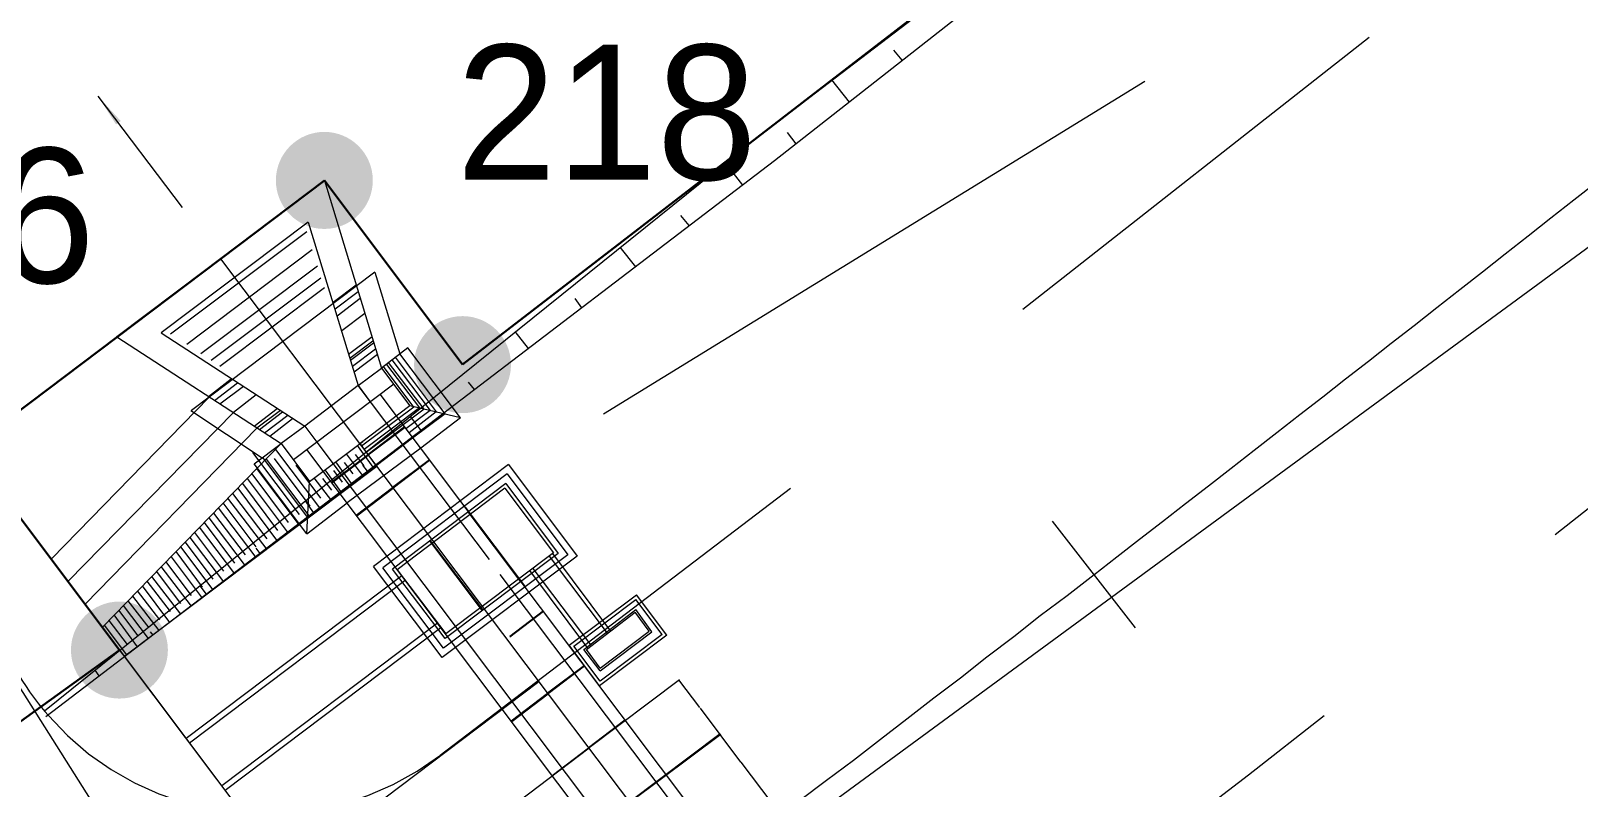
# Model space of a CAD drawing. Header units: metres. Extents: x 536440 to 536837, y 1836560 to 1836836.
# Drawn here: x 536576.83 to 536599.78, y 1836706.9 to 1836718.1 of the extents above; entities that cross this region are included whole.
import ezdxf
from ezdxf.enums import TextEntityAlignment as Align

# ---------------------------------------------------------------- set-up
doc = ezdxf.new("R2010")
doc.units = ezdxf.units.M
doc.header["$MEASUREMENT"] = 0
doc.linetypes.add('DGN Style 2', pattern=[10.8828, 6.52968, -4.35312])
for name, color, linetype, lineweight in [('Level 2', 1, 'Continuous', 0), ('Level 3', 1, 'Continuous', 0), ('Level 31', 1, 'Continuous', 0), ('Level 32', 1, 'Continuous', 0), ('Level 37', 1, 'Continuous', 0), ('Level 38', 1, 'Continuous', 0), ('Level 39', 1, 'Continuous', 0), ('Level 4', 1, 'Continuous', 0), ('Level 42', 1, 'Continuous', 0), ('Level 43', 1, 'Continuous', 0), ('Level 44', 1, 'Continuous', 0), ('Level 5', 1, 'Continuous', 0), ('Level 8', 1, 'Continuous', 0), ('Level 9', 1, 'Continuous', 0)]:
    doc.layers.add(name, color=color, linetype=linetype, lineweight=lineweight)
doc.styles.add('Style-CHAR_FAST_FONT', font='CHAR_FAST_FONT.shx')

# ---------------------------------------------------------------- blocks, each defined once
blk = doc.blocks.new('DWGLDR_1')
at = {"layer": 'Level 42', "color": 7, "linetype": 'Continuous', "lineweight": 0, "flags": 128}
blk.add_lwpolyline([(-1462.6, -0.1), (-1255.6, 0.5)], dxfattribs=at)
at = {"layer": 'Level 42', "color": 7, "linetype": 'Continuous', "lineweight": 0, "extrusion": (0, 0, -1)}
blk.add_solid([(1462.6, -0.1), (1412.8, -3.8), (1412.6, 4.8)], dxfattribs=at)

msp = doc.modelspace()

# ---------------------------------------------------------------- hatches: boundary and pattern name
at = {"layer": 'Level 4', "linetype": 'Continuous', "lineweight": 0}
h = msp.add_hatch(color=7, dxfattribs=at)
edge = h.paths.add_edge_path()
edge.add_arc((536581.18, 1836715.89), 0.719, 270, 630)
h = msp.add_hatch(color=7, dxfattribs=at)
edge = h.paths.add_edge_path()
edge.add_arc((536583.23, 1836713.16), 0.719, 270, 630)
h = msp.add_hatch(color=7, dxfattribs=at)
edge = h.paths.add_edge_path()
edge.add_arc((536578.14, 1836708.93), 0.719, 270, 630)

# ---------------------------------------------------------------- linework, layer by layer
at = {"layer": 'Level 2', "color": 7, "linetype": 'Continuous', "lineweight": 0}
for p, q in [((536589.75, 1836717.67), (536589.63, 1836717.82)), ((536585.32, 1836712.43), (536593.35, 1836717.36)), ((536588.97, 1836717.05), (536588.71, 1836717.38)), ((536588.18, 1836716.43), (536588.05, 1836716.6)), ((536587.39, 1836715.82), (536587.13, 1836716.15)), ((536586.59, 1836715.22), (536586.47, 1836715.37)), ((536585.8, 1836714.61), (536585.57, 1836714.9)), ((536579.42, 1836704.02), (536572.85, 1836714.4)), ((536585, 1836714), (536584.9, 1836714.14)), ((536584.21, 1836713.4), (536584.01, 1836713.65)), ((536583.41, 1836712.79), (536583.32, 1836712.9)), ((536582.62, 1836712.18), (536582.46, 1836712.39)), ((536581.82, 1836711.58), (536581.75, 1836711.67)), ((536581.02, 1836710.97), (536580.9, 1836711.14)), ((536591.98, 1836710.84), (536593.21, 1836709.26)), ((536580.23, 1836710.36), (536580.17, 1836710.44)), ((536579.43, 1836709.76), (536579.34, 1836709.88)), ((536578.64, 1836709.15), (536578.6, 1836709.2)), ((536577.84, 1836708.55), (536577.78, 1836708.63))]:
    msp.add_line(p, q, dxfattribs=at)
at = {"layer": 'Level 2', "color": 7, "linetype": 'Continuous', "lineweight": 0, "flags": 128}
for points in [[(536577.03, 1836708.03), (536587.59, 1836716.52), (536598.45, 1836724.8), (536609.22, 1836733.17), (536622.97, 1836744.7), (536638.16, 1836757.61), (536647.22, 1836765.37), (536653.26, 1836770.7), (536666.56, 1836782.03), (536678.84, 1836792.58), (536691.2, 1836803.06), (536705.82, 1836814), (536716.34, 1836821.41), (536723.69, 1836826.13)], [(536724.33, 1836826.13), (536716.45, 1836821.24), (536705.89, 1836813.91), (536691.4, 1836802.82), (536678.9, 1836792.5), (536666.6, 1836781.98), (536653.36, 1836770.59), (536647.25, 1836765.33), (536638.2, 1836757.56), (536623.02, 1836744.63), (536609.22, 1836733.17), (536598.6, 1836724.6), (536587.86, 1836716.18), (536577.05, 1836707.94)]]:
    msp.add_lwpolyline(points, dxfattribs=at)
msp.add_lwpolyline([(536572.14, 1836715.45), (536576.72, 1836708.44), (536576.725, 1836708.435, 0.034537), (536577.081, 1836707.964)], format="xyb", dxfattribs=at)
at = {"layer": 'Level 3', "color": 7, "linetype": 'Continuous', "lineweight": 0}
msp.add_line((536552.53, 1836680.14), (536603.96, 1836717.86), dxfattribs=at)
at = {"layer": 'Level 3', "color": 7, "linetype": 'Continuous', "lineweight": 0, "flags": 128}
msp.add_lwpolyline([(536588.23, 1836706.7), (536588.63, 1836707), (536589.03, 1836707.3), (536589.43, 1836707.61), (536589.82, 1836707.91), (536590.22, 1836708.22), (536590.62, 1836708.52), (536591.01, 1836708.83), (536591.41, 1836709.13), (536591.8, 1836709.44), (536592.2, 1836709.74), (536592.6, 1836710.05), (536592.595, 1836710.047, 0.006879), (536614.134, 1836727.17)], format="xyb", dxfattribs=at)
at = {"layer": 'Level 31', "color": 7, "linetype": 'Continuous', "lineweight": 0}
msp.add_line((536581.96, 1836711.65), (536581.71, 1836711.99), dxfattribs=at)
msp.add_line((536581.96, 1836711.65), (536581.71, 1836711.99), dxfattribs=at)
at = {"layer": 'Level 32', "color": 7, "linetype": 'Continuous', "lineweight": 0}
for p, q in [((536580.92, 1836715.13), (536578.9, 1836713.61)), ((536580.92, 1836715.13), (536578.9, 1836713.61)), ((536581, 1836714.86), (536579.14, 1836713.46)), ((536581, 1836714.86), (536579.14, 1836713.46)), ((536581.08, 1836714.62), (536579.35, 1836713.32)), ((536581.08, 1836714.62), (536579.35, 1836713.32)), ((536581.13, 1836714.44), (536579.5, 1836713.22)), ((536581.13, 1836714.44), (536579.5, 1836713.22)), ((536581.65, 1836714.34), (536581.31, 1836714.08)), ((536581.65, 1836714.34), (536581.31, 1836714.08)), ((536581.18, 1836714.3), (536579.63, 1836713.13)), ((536581.18, 1836714.3), (536579.63, 1836713.13)), ((536581.68, 1836714.24), (536581.34, 1836713.98)), ((536581.68, 1836714.24), (536581.34, 1836713.98)), ((536581.71, 1836714.14), (536581.37, 1836713.88)), ((536581.71, 1836714.14), (536581.37, 1836713.88)), ((536581.89, 1836713.57), (536581.54, 1836713.31)), ((536581.89, 1836713.57), (536581.54, 1836713.31)), ((536581.91, 1836713.48), (536581.57, 1836713.22)), ((536581.91, 1836713.48), (536581.57, 1836713.22)), ((536581.94, 1836713.39), (536581.6, 1836713.13)), ((536581.94, 1836713.39), (536581.6, 1836713.13)), ((536581.97, 1836713.31), (536581.62, 1836713.05)), ((536581.97, 1836713.31), (536581.62, 1836713.05)), ((536582.66, 1836712.5), (536582.13, 1836713.19)), ((536582.66, 1836712.5), (536582.13, 1836713.19)), ((536582.18, 1836713.23), (536582.75, 1836712.48)), ((536582.18, 1836713.23), (536582.75, 1836712.48)), ((536582.23, 1836713.27), (536582.84, 1836712.46)), ((536582.23, 1836713.27), (536582.84, 1836712.46)), ((536582.51, 1836712.53), (536582.06, 1836713.13)), ((536582.51, 1836712.53), (536582.06, 1836713.13)), ((536582.1, 1836713.16), (536582.59, 1836712.52)), ((536582.1, 1836713.16), (536582.59, 1836712.52)), ((536579.46, 1836712.69), (536579.8, 1836712.95)), ((536579.46, 1836712.69), (536579.8, 1836712.95)), ((536579.55, 1836712.63), (536579.89, 1836712.89)), ((536579.55, 1836712.63), (536579.89, 1836712.89)), ((536579.63, 1836712.58), (536579.98, 1836712.84)), ((536579.63, 1836712.58), (536579.98, 1836712.84)), ((536580.14, 1836712.25), (536580.48, 1836712.51)), ((536580.14, 1836712.25), (536580.48, 1836712.51)), ((536580.22, 1836712.2), (536580.56, 1836712.46)), ((536580.22, 1836712.2), (536580.56, 1836712.46)), ((536580.29, 1836712.15), (536580.64, 1836712.41)), ((536580.29, 1836712.15), (536580.64, 1836712.41)), ((536580.37, 1836712.1), (536580.71, 1836712.36)), ((536580.37, 1836712.1), (536580.71, 1836712.36)), ((536580.81, 1836710.94), (536580.12, 1836711.86)), ((536580.81, 1836710.94), (536580.12, 1836711.86)), ((536581.13, 1836711.02), (536580.46, 1836711.9)), ((536581.13, 1836711.02), (536580.46, 1836711.9)), ((536581.76, 1836711.5), (536581.51, 1836711.84)), ((536581.76, 1836711.5), (536581.51, 1836711.84)), ((536581.77, 1836711.66), (536581.64, 1836711.83)), ((536581.77, 1836711.66), (536581.64, 1836711.83)), ((536581.92, 1836711.62), (536581.67, 1836711.96)), ((536581.92, 1836711.62), (536581.67, 1836711.96)), ((536580.81, 1836710.78), (536580.18, 1836711.62)), ((536580.81, 1836710.78), (536580.18, 1836711.62)), ((536580.97, 1836710.9), (536580.32, 1836711.76)), ((536580.97, 1836710.9), (536580.32, 1836711.76)), ((536580.97, 1836711.06), (536580.44, 1836711.77)), ((536580.97, 1836711.06), (536580.44, 1836711.77)), ((536581.13, 1836711.18), (536580.76, 1836711.67)), ((536581.13, 1836711.18), (536580.76, 1836711.67)), ((536581.44, 1836711.26), (536581.19, 1836711.6)), ((536581.44, 1836711.26), (536581.19, 1836711.6)), ((536581.45, 1836711.42), (536581.32, 1836711.59)), ((536581.45, 1836711.42), (536581.32, 1836711.59)), ((536581.6, 1836711.38), (536581.35, 1836711.72)), ((536581.6, 1836711.38), (536581.35, 1836711.72)), ((536581.61, 1836711.54), (536581.48, 1836711.71)), ((536581.61, 1836711.54), (536581.48, 1836711.71)), ((536580.49, 1836710.7), (536579.97, 1836711.4)), ((536580.49, 1836710.7), (536579.97, 1836711.4)), ((536580.65, 1836710.66), (536580.04, 1836711.47)), ((536580.65, 1836710.66), (536580.04, 1836711.47)), ((536580.65, 1836710.82), (536580.11, 1836711.54)), ((536580.65, 1836710.82), (536580.11, 1836711.54)), ((536581.29, 1836711.14), (536581.03, 1836711.48)), ((536581.29, 1836711.14), (536581.03, 1836711.48)), ((536581.29, 1836711.3), (536581.16, 1836711.47)), ((536581.29, 1836711.3), (536581.16, 1836711.47)), ((536580.33, 1836710.42), (536579.75, 1836711.18)), ((536580.33, 1836710.42), (536579.75, 1836711.18)), ((536580.33, 1836710.58), (536579.82, 1836711.25)), ((536580.33, 1836710.58), (536579.82, 1836711.25)), ((536580.49, 1836710.54), (536579.9, 1836711.33)), ((536580.49, 1836710.54), (536579.9, 1836711.33)), ((536580.01, 1836710.18), (536579.47, 1836710.89)), ((536580.01, 1836710.18), (536579.47, 1836710.89)), ((536580.01, 1836710.34), (536579.54, 1836710.96)), ((536580.01, 1836710.34), (536579.54, 1836710.96)), ((536580.17, 1836710.3), (536579.61, 1836711.04)), ((536580.17, 1836710.3), (536579.61, 1836711.04)), ((536580.17, 1836710.46), (536579.68, 1836711.11)), ((536580.17, 1836710.46), (536579.68, 1836711.11)), ((536579.69, 1836710.1), (536579.26, 1836710.67)), ((536579.69, 1836710.1), (536579.26, 1836710.67)), ((536579.85, 1836710.06), (536579.33, 1836710.75)), ((536579.85, 1836710.06), (536579.33, 1836710.75)), ((536579.85, 1836710.22), (536579.4, 1836710.82)), ((536579.85, 1836710.22), (536579.4, 1836710.82)), ((536579.53, 1836709.82), (536579.05, 1836710.46)), ((536579.53, 1836709.82), (536579.05, 1836710.46)), ((536579.53, 1836709.98), (536579.12, 1836710.53)), ((536579.53, 1836709.98), (536579.12, 1836710.53)), ((536579.69, 1836709.94), (536579.19, 1836710.6)), ((536579.69, 1836709.94), (536579.19, 1836710.6)), ((536579.21, 1836709.74), (536578.83, 1836710.24)), ((536579.21, 1836709.74), (536578.83, 1836710.24)), ((536579.37, 1836709.7), (536578.91, 1836710.31)), ((536579.37, 1836709.7), (536578.91, 1836710.31)), ((536579.37, 1836709.86), (536578.98, 1836710.39)), ((536579.37, 1836709.86), (536578.98, 1836710.39)), ((536579.05, 1836709.46), (536578.62, 1836710.02)), ((536579.05, 1836709.46), (536578.62, 1836710.02)), ((536579.05, 1836709.62), (536578.69, 1836710.1)), ((536579.05, 1836709.62), (536578.69, 1836710.1)), ((536579.21, 1836709.58), (536578.76, 1836710.17)), ((536579.21, 1836709.58), (536578.76, 1836710.17)), ((536578.74, 1836709.38), (536578.41, 1836709.81)), ((536578.74, 1836709.38), (536578.41, 1836709.81)), ((536578.89, 1836709.34), (536578.48, 1836709.88)), ((536578.89, 1836709.34), (536578.48, 1836709.88)), ((536578.9, 1836709.5), (536578.55, 1836709.95)), ((536578.9, 1836709.5), (536578.55, 1836709.95)), ((536578.42, 1836709.14), (536578.13, 1836709.52)), ((536578.42, 1836709.14), (536578.13, 1836709.52)), ((536578.57, 1836709.1), (536578.2, 1836709.59)), ((536578.57, 1836709.1), (536578.2, 1836709.59)), ((536578.58, 1836709.26), (536578.27, 1836709.66)), ((536578.58, 1836709.26), (536578.27, 1836709.66)), ((536578.73, 1836709.22), (536578.34, 1836709.73)), ((536578.73, 1836709.22), (536578.34, 1836709.73)), ((536578.25, 1836708.86), (536577.92, 1836709.3)), ((536578.25, 1836708.86), (536577.92, 1836709.3)), ((536578.26, 1836709.01), (536577.99, 1836709.37)), ((536578.26, 1836709.01), (536577.99, 1836709.37)), ((536578.41, 1836708.98), (536578.06, 1836709.45)), ((536578.41, 1836708.98), (536578.06, 1836709.45))]:
    msp.add_line(p, q, dxfattribs=at)
at = {"layer": 'Level 37', "color": 7, "linetype": 'Continuous', "lineweight": 0}
for q in [(536575.9, 1836711.91), (536577.13, 1836710.28)]:
    msp.add_line((536582.83, 1836702.71), q, dxfattribs=at)
at = {"layer": 'Level 38', "color": 7, "linetype": 'Continuous', "lineweight": 0}
for p, q in [((536579.64, 1836714.73), (536595.85, 1836693.21)), ((536579.64, 1836714.73), (536595.85, 1836693.21)), ((536579.47, 1836712.68), (536577.13, 1836710.28)), ((536579.47, 1836712.68), (536577.13, 1836710.28)), ((536579.83, 1836712.45), (536577.38, 1836709.95)), ((536579.83, 1836712.45), (536577.38, 1836709.95)), ((536580.18, 1836712.22), (536577.63, 1836709.61)), ((536580.18, 1836712.22), (536577.63, 1836709.61)), ((536580.54, 1836711.99), (536577.89, 1836709.27)), ((536580.54, 1836711.99), (536577.89, 1836709.27)), ((536584.36, 1836708.46), (536580.62, 1836705.64)), ((536584.36, 1836708.46), (536580.62, 1836705.64))]:
    msp.add_line(p, q, dxfattribs=at)
at = {"layer": 'Level 39', "color": 7, "linetype": 'Continuous', "lineweight": 0}
for p, q in [((536582.45, 1836712.55), (536581.71, 1836711.99)), ((536582.45, 1836712.55), (536581.71, 1836711.99)), ((536582.51, 1836712.53), (536581.73, 1836711.95)), ((536582.51, 1836712.53), (536581.73, 1836711.95)), ((536582.59, 1836712.52), (536581.77, 1836711.9)), ((536582.59, 1836712.52), (536581.77, 1836711.9)), ((536582.66, 1836712.5), (536581.8, 1836711.86)), ((536582.66, 1836712.5), (536581.8, 1836711.86)), ((536582.75, 1836712.48), (536582.39, 1836712.21)), ((536582.75, 1836712.48), (536582.39, 1836712.21)), ((536582.84, 1836712.46), (536582.44, 1836712.15)), ((536582.84, 1836712.46), (536582.44, 1836712.15))]:
    msp.add_line(p, q, dxfattribs=at)
at = {"layer": 'Level 42', "color": 7, "linetype": 'Continuous', "lineweight": 0}
for p, q in [((536581.18, 1836715.89), (536575.9, 1836711.91)), ((536581.18, 1836715.89), (536578.1, 1836713.57)), ((536581.18, 1836715.89), (536582.03, 1836713.11)), ((536581.18, 1836715.89), (536582.03, 1836713.11)), ((536580.94, 1836715.27), (536578.76, 1836713.63)), ((536580.94, 1836715.27), (536578.76, 1836713.63)), ((536580.94, 1836715.27), (536581.68, 1836712.85)), ((536580.94, 1836715.27), (536581.68, 1836712.85)), ((536581.93, 1836714.53), (536579.21, 1836712.48)), ((536581.93, 1836714.53), (536579.21, 1836712.48)), ((536581.93, 1836714.53), (536582.3, 1836713.32)), ((536581.93, 1836714.53), (536582.3, 1836713.32)), ((536581.78, 1836713.92), (536581.44, 1836713.66)), ((536581.78, 1836713.92), (536581.44, 1836713.66)), ((536578.1, 1836713.57), (536580.54, 1836711.99)), ((536578.1, 1836713.57), (536580.54, 1836711.99)), ((536578.1, 1836713.57), (536580.54, 1836711.99)), ((536578.1, 1836713.57), (536580.54, 1836711.99)), ((536578.76, 1836713.63), (536580.89, 1836712.25)), ((536578.76, 1836713.63), (536580.89, 1836712.25)), ((536581.9, 1836713.51), (536581.56, 1836713.25)), ((536581.9, 1836713.51), (536581.56, 1836713.25)), ((536582.42, 1836713.41), (536582.03, 1836713.11)), ((536582.42, 1836713.41), (536582.03, 1836713.11)), ((536582.97, 1836712.43), (536582.3, 1836713.32)), ((536582.97, 1836712.43), (536582.3, 1836713.32)), ((536583.2, 1836712.37), (536582.42, 1836713.41)), ((536583.2, 1836712.37), (536582.42, 1836713.41)), ((536581.68, 1836712.85), (536582.03, 1836713.11)), ((536581.68, 1836712.85), (536582.03, 1836713.11)), ((536582.03, 1836713.11), (536582.45, 1836712.55)), ((536582.03, 1836713.11), (536582.45, 1836712.55)), ((536582.21, 1836712.87), (536580.72, 1836711.75)), ((536582.21, 1836712.87), (536580.72, 1836711.75)), ((536581.68, 1836712.85), (536581.86, 1836712.61)), ((536581.68, 1836712.85), (536581.86, 1836712.61)), ((536580.17, 1836712.71), (536579.83, 1836712.45)), ((536580.17, 1836712.71), (536579.83, 1836712.45)), ((536582.45, 1836712.55), (536581.71, 1836711.99)), ((536582.45, 1836712.55), (536581.71, 1836711.99)), ((536589.6, 1836702.64), (536582.01, 1836712.72)), ((536589.6, 1836702.64), (536582.01, 1836712.72)), ((536583.2, 1836712.37), (536582.45, 1836712.55)), ((536583.2, 1836712.37), (536582.45, 1836712.55)), ((536580.53, 1836712.48), (536580.18, 1836712.22)), ((536580.53, 1836712.48), (536580.18, 1836712.22)), ((536582.97, 1836712.43), (536582.49, 1836712.07)), ((536582.97, 1836712.43), (536582.49, 1836712.07)), ((536583.2, 1836712.37), (536582.61, 1836711.92)), ((536583.2, 1836712.37), (536582.61, 1836711.92)), ((536580.89, 1836712.25), (536580.54, 1836711.99)), ((536580.89, 1836712.25), (536580.54, 1836711.99)), ((536580.89, 1836712.25), (536581.07, 1836712.01)), ((536580.89, 1836712.25), (536581.07, 1836712.01)), ((536582.37, 1836712.24), (536581.83, 1836711.83)), ((536582.37, 1836712.24), (536581.83, 1836711.83)), ((536582.38, 1836712.23), (536581.83, 1836711.82)), ((536582.38, 1836712.23), (536581.83, 1836711.82)), ((536580.54, 1836711.99), (536580.96, 1836711.43)), ((536580.54, 1836711.99), (536580.96, 1836711.43)), ((536580.54, 1836711.99), (536580.96, 1836711.43)), ((536580.54, 1836711.99), (536580.96, 1836711.43)), ((536580.96, 1836711.43), (536581.75, 1836712.02)), ((536580.96, 1836711.43), (536581.75, 1836712.02)), ((536581.96, 1836711.65), (536578.22, 1836708.84)), ((536581.96, 1836711.65), (536578.22, 1836708.84)), ((536582.74, 1836711.75), (536582.19, 1836711.34)), ((536582.74, 1836711.75), (536582.19, 1836711.34)), ((536582.74, 1836711.74), (536582.2, 1836711.33)), ((536582.74, 1836711.74), (536582.2, 1836711.33)), ((536583.89, 1836711.54), (536582.05, 1836710.15)), ((536583.89, 1836711.54), (536582.05, 1836710.15)), ((536583.89, 1836711.54), (536584.79, 1836710.34)), ((536583.89, 1836711.54), (536584.79, 1836710.34)), ((536583.86, 1836711.33), (536582.26, 1836710.12)), ((536583.86, 1836711.33), (536582.26, 1836710.12)), ((536583.86, 1836711.33), (536584.58, 1836710.37)), ((536583.86, 1836711.33), (536584.58, 1836710.37)), ((536584.79, 1836710.34), (536582.95, 1836708.96)), ((536584.79, 1836710.34), (536582.95, 1836708.96)), ((536584.58, 1836710.37), (536582.98, 1836709.17)), ((536584.58, 1836710.37), (536582.98, 1836709.17)), ((536582.95, 1836708.96), (536582.05, 1836710.15)), ((536582.95, 1836708.96), (536582.05, 1836710.15)), ((536582.26, 1836710.12), (536582.98, 1836709.17)), ((536582.26, 1836710.12), (536582.98, 1836709.17)), ((536584.88, 1836708.99), (536585.8, 1836709.68)), ((536584.88, 1836708.99), (536585.8, 1836709.68)), ((536585.03, 1836708.94), (536585.8, 1836709.53)), ((536585.03, 1836708.94), (536585.8, 1836709.53)), ((536586.19, 1836709.16), (536585.8, 1836709.68)), ((536586.19, 1836709.16), (536585.8, 1836709.68)), ((536586.04, 1836709.2), (536585.8, 1836709.53)), ((536586.04, 1836709.2), (536585.8, 1836709.53)), ((536584.43, 1836709.51), (536583.93, 1836709.13)), ((536584.43, 1836709.51), (536583.93, 1836709.13)), ((536584.43, 1836709.5), (536583.93, 1836709.12)), ((536584.43, 1836709.5), (536583.93, 1836709.12)), ((536585.27, 1836708.62), (536586.04, 1836709.2)), ((536585.27, 1836708.62), (536586.04, 1836709.2)), ((536586.19, 1836709.16), (536585.27, 1836708.47)), ((536586.19, 1836709.16), (536585.27, 1836708.47)), ((536586.19, 1836709.16), (536585.27, 1836708.47)), ((536586.19, 1836709.16), (536585.27, 1836708.47)), ((536585.27, 1836708.47), (536584.88, 1836708.99)), ((536585.27, 1836708.47), (536584.88, 1836708.99)), ((536585.27, 1836708.62), (536585.03, 1836708.94)), ((536585.27, 1836708.62), (536585.03, 1836708.94)), ((536585.04, 1836708.7), (536584.49, 1836708.29)), ((536585.04, 1836708.7), (536584.49, 1836708.29)), ((536585.04, 1836708.69), (536584.5, 1836708.28)), ((536585.04, 1836708.69), (536584.5, 1836708.28)), ((536586.45, 1836708.49), (536585.11, 1836707.48)), ((536586.45, 1836708.49), (536585.11, 1836707.48)), ((536586.75, 1836708.08), (536586.44, 1836708.49)), ((536586.75, 1836708.08), (536586.44, 1836708.49)), ((536587.36, 1836707.27), (536586.76, 1836708.07)), ((536587.36, 1836707.27), (536586.76, 1836708.07)), ((536585.64, 1836707.89), (536585.1, 1836707.48)), ((536585.64, 1836707.89), (536585.1, 1836707.48)), ((536587.05, 1836707.69), (536585.71, 1836706.68)), ((536587.05, 1836707.69), (536585.71, 1836706.68)), ((536587.06, 1836707.68), (536585.71, 1836706.67)), ((536587.06, 1836707.68), (536585.71, 1836706.67)), ((536587.36, 1836707.27), (536587.97, 1836706.46)), ((536587.36, 1836707.27), (536587.97, 1836706.46))]:
    msp.add_line(p, q, dxfattribs=at)
at = {"layer": 'Level 43', "color": 7, "linetype": 'Continuous', "lineweight": 0}
for p, q in [((536581.68, 1836712.85), (536580.89, 1836712.25)), ((536581.68, 1836712.85), (536580.89, 1836712.25)), ((536583.63, 1836710.27), (536581.68, 1836712.85)), ((536583.63, 1836710.27), (536581.68, 1836712.85)), ((536579.2, 1836712.48), (536580.26, 1836711.78)), ((536579.2, 1836712.48), (536580.26, 1836711.78)), ((536582.49, 1836712.07), (536581.41, 1836711.25)), ((536582.49, 1836712.07), (536581.41, 1836711.25)), ((536580.14, 1836711.69), (536580.54, 1836711.99)), ((536580.14, 1836711.69), (536580.54, 1836711.99)), ((536588.52, 1836701.82), (536580.92, 1836711.9)), ((536588.52, 1836701.82), (536580.92, 1836711.9)), ((536581.07, 1836712.01), (536591.38, 1836698.32)), ((536581.07, 1836712.01), (536591.38, 1836698.32)), ((536581.28, 1836711.42), (536581.83, 1836711.83)), ((536581.28, 1836711.42), (536581.83, 1836711.83)), ((536581.29, 1836711.41), (536581.83, 1836711.82)), ((536581.29, 1836711.41), (536581.83, 1836711.82)), ((536582.61, 1836711.92), (536581.52, 1836711.11)), ((536582.61, 1836711.92), (536581.52, 1836711.11)), ((536580.92, 1836710.65), (536580.14, 1836711.69)), ((536580.92, 1836710.65), (536580.14, 1836711.69)), ((536580.93, 1836710.9), (536580.27, 1836711.78)), ((536580.93, 1836710.9), (536580.27, 1836711.78)), ((536583.91, 1836711.68), (536581.91, 1836710.17)), ((536583.91, 1836711.68), (536581.91, 1836710.17)), ((536583.91, 1836711.68), (536584.93, 1836710.32)), ((536583.91, 1836711.68), (536584.93, 1836710.32)), ((536580.92, 1836710.65), (536580.96, 1836711.43)), ((536580.92, 1836710.65), (536580.96, 1836711.43)), ((536580.93, 1836710.9), (536581.41, 1836711.25)), ((536580.93, 1836710.9), (536581.41, 1836711.25)), ((536581.65, 1836710.93), (536582.19, 1836711.34)), ((536581.65, 1836710.93), (536582.19, 1836711.34)), ((536581.66, 1836710.92), (536582.2, 1836711.33)), ((536581.66, 1836710.92), (536582.2, 1836711.33)), ((536580.92, 1836710.65), (536581.52, 1836711.11)), ((536580.92, 1836710.65), (536581.52, 1836711.11)), ((536584.93, 1836710.32), (536582.93, 1836708.82)), ((536584.93, 1836710.32), (536582.93, 1836708.82)), ((536585.38, 1836709.18), (536584.52, 1836710.32)), ((536585.38, 1836709.18), (536584.52, 1836710.32)), ((536585.43, 1836709.21), (536584.57, 1836710.36)), ((536585.43, 1836709.21), (536584.57, 1836710.36)), ((536582.33, 1836710.03), (536579.13, 1836707.62)), ((536582.33, 1836710.03), (536579.13, 1836707.62)), ((536582.93, 1836708.82), (536581.91, 1836710.17)), ((536582.93, 1836708.82), (536581.91, 1836710.17)), ((536592.18, 1836698.92), (536583.79, 1836710.05)), ((536592.18, 1836698.92), (536583.79, 1836710.05)), ((536585.09, 1836708.96), (536584.23, 1836710.11)), ((536585.09, 1836708.96), (536584.23, 1836710.11)), ((536585.14, 1836709), (536584.28, 1836710.14)), ((536585.14, 1836709), (536584.28, 1836710.14)), ((536582.38, 1836709.96), (536579.18, 1836707.55)), ((536582.38, 1836709.96), (536579.18, 1836707.55)), ((536584.81, 1836709), (536585.81, 1836709.75)), ((536584.81, 1836709), (536585.81, 1836709.75)), ((536586.26, 1836709.15), (536585.81, 1836709.75)), ((536586.26, 1836709.15), (536585.81, 1836709.75)), ((536582.86, 1836709.33), (536579.66, 1836706.92)), ((536582.86, 1836709.33), (536579.66, 1836706.92)), ((536585.07, 1836708.94), (536585.79, 1836709.49)), ((536585.07, 1836708.94), (536585.79, 1836709.49)), ((536586, 1836709.21), (536585.79, 1836709.49)), ((536586, 1836709.21), (536585.79, 1836709.49)), ((536582.91, 1836709.26), (536579.71, 1836706.85)), ((536582.91, 1836709.26), (536579.71, 1836706.85)), ((536586.26, 1836709.15), (536585.26, 1836708.4)), ((536586.26, 1836709.15), (536585.26, 1836708.4)), ((536585.27, 1836708.66), (536586, 1836709.21)), ((536585.27, 1836708.66), (536586, 1836709.21)), ((536585.23, 1836708.44), (536584.81, 1836709)), ((536585.23, 1836708.44), (536584.81, 1836709)), ((536585.23, 1836708.44), (536584.84, 1836708.96)), ((536585.26, 1836708.4), (536584.84, 1836708.96)), ((536585.23, 1836708.44), (536584.84, 1836708.96)), ((536585.26, 1836708.4), (536584.84, 1836708.96)), ((536585.27, 1836708.66), (536585.07, 1836708.94)), ((536585.27, 1836708.66), (536585.07, 1836708.94)), ((536583.95, 1836707.88), (536584.49, 1836708.29)), ((536583.95, 1836707.88), (536584.49, 1836708.29)), ((536583.96, 1836707.87), (536584.5, 1836708.28)), ((536583.96, 1836707.87), (536584.5, 1836708.28)), ((536583.76, 1836706.46), (536585.11, 1836707.48)), ((536583.76, 1836706.46), (536585.11, 1836707.48)), ((536584.56, 1836707.07), (536585.1, 1836707.48)), ((536584.56, 1836707.07), (536585.1, 1836707.48))]:
    msp.add_line(p, q, dxfattribs=at)
at = {"layer": 'Level 44', "color": 7, "linetype": 'Continuous', "lineweight": 0}
for p, q in [((536583.87, 1836711.4), (536582.19, 1836710.13)), ((536583.87, 1836711.4), (536582.19, 1836710.13)), ((536583.87, 1836711.4), (536582.19, 1836710.13)), ((536583.87, 1836711.4), (536582.19, 1836710.13)), ((536583.87, 1836711.4), (536584.65, 1836710.36)), ((536583.87, 1836711.4), (536584.65, 1836710.36)), ((536583.87, 1836711.4), (536584.65, 1836710.36)), ((536583.87, 1836711.4), (536584.65, 1836710.36)), ((536583.27, 1836711.05), (536584.15, 1836709.88)), ((536583.27, 1836711.05), (536584.15, 1836709.88)), ((536583.27, 1836711.05), (536584.15, 1836709.88)), ((536583.27, 1836711.05), (536584.15, 1836709.88)), ((536583.31, 1836710.98), (536584.09, 1836709.94)), ((536583.31, 1836710.98), (536584.09, 1836709.94)), ((536583.31, 1836710.98), (536584.09, 1836709.94)), ((536583.31, 1836710.98), (536584.09, 1836709.94)), ((536582.74, 1836710.55), (536583.52, 1836709.51)), ((536582.74, 1836710.55), (536583.52, 1836709.51)), ((536582.74, 1836710.55), (536583.52, 1836709.51)), ((536582.74, 1836710.55), (536583.52, 1836709.51)), ((536582.75, 1836710.55), (536583.53, 1836709.52)), ((536582.75, 1836710.55), (536583.53, 1836709.52)), ((536582.75, 1836710.55), (536583.53, 1836709.52)), ((536582.75, 1836710.55), (536583.53, 1836709.52)), ((536584.65, 1836710.36), (536582.97, 1836709.1)), ((536584.65, 1836710.36), (536582.97, 1836709.1)), ((536584.65, 1836710.36), (536582.97, 1836709.1)), ((536584.65, 1836710.36), (536582.97, 1836709.1)), ((536582.97, 1836709.1), (536582.19, 1836710.13)), ((536582.97, 1836709.1), (536582.19, 1836710.13)), ((536582.97, 1836709.1), (536582.19, 1836710.13)), ((536582.97, 1836709.1), (536582.19, 1836710.13))]:
    msp.add_line(p, q, dxfattribs=at)
at = {"layer": 'Level 5', "color": 7, "linetype": 'Continuous', "lineweight": 30}
for p, q in [((536581.18, 1836715.89), (536575.9, 1836711.91)), ((536578.14, 1836708.93), (536527.71, 1836672.66))]:
    msp.add_line(p, q, dxfattribs=at)
at = {"layer": 'Level 5', "color": 1, "linetype": 'Continuous', "lineweight": 30}
for p, q in [((536583.23, 1836713.16), (536581.18, 1836715.89)), ((536575.9, 1836711.91), (536578.14, 1836708.93))]:
    msp.add_line(p, q, dxfattribs=at)
at = {"layer": 'Level 5', "color": 7, "linetype": 'Continuous', "lineweight": 30, "flags": 128}
msp.add_lwpolyline([(536637.98, 1836757.84), (536609.22, 1836733.17), (536583.23, 1836713.16)], dxfattribs=at)
at = {"layer": 'Level 8', "color": 7, "linetype": 'DGN Style 2', "lineweight": 0, "flags": 128}
for points in [[(536582.9, 1836707.37), (536590.3, 1836713.01), (536601.09, 1836721.47), (536611.76, 1836730.07), (536625.6, 1836741.58), (536640.81, 1836754.52), (536649.86, 1836762.3), (536655.97, 1836767.56), (536669.21, 1836778.95), (536681.49, 1836789.45), (536693.9, 1836799.7), (536708.24, 1836810.67), (536718.66, 1836817.9), (536731.91, 1836826.13)], [(536450.37, 1836601.09), (536454.19, 1836603.65), (536468.11, 1836613.57), (536475.57, 1836619.03), (536486.67, 1836627.17), (536502.8, 1836639), (536518.92, 1836650.83), (536535.05, 1836662.66), (536545.53, 1836670.35), (536554.75, 1836677.11), (536567.3, 1836686.34), (536581.37, 1836696.8), (536583.38, 1836698.3), (536594.89, 1836707.08), (536605.76, 1836715.6), (536616.5, 1836724.26), (536630.44, 1836735.84), (536645.69, 1836748.83), (536654.75, 1836756.61), (536660.86, 1836761.87), (536674.1, 1836773.26), (536686.33, 1836783.72), (536698.59, 1836793.85), (536712.64, 1836804.6), (536722.81, 1836811.65), (536737.7, 1836820.9), (536737.71, 1836820.91)]]:
    msp.add_lwpolyline(points, dxfattribs=at)
at = {"layer": 'Level 8', "color": 7, "linetype": 'DGN Style 2', "lineweight": 0}
msp.add_arc((536580.308, 1836710.776), 4.28, 221.0739, 307.3221, dxfattribs=at)
at = {"layer": 'Level 9', "color": 7, "linetype": 'Continuous', "lineweight": 0, "flags": 128}
msp.add_lwpolyline([(536577.03, 1836708.03), (536587.59, 1836716.52), (536598.45, 1836724.8), (536609.22, 1836733.17), (536622.97, 1836744.7), (536638.16, 1836757.61), (536647.22, 1836765.37), (536653.26, 1836770.7), (536666.56, 1836782.03), (536678.84, 1836792.58), (536691.2, 1836803.06), (536705.82, 1836814), (536716.34, 1836821.41), (536723.69, 1836826.13)], dxfattribs=at)

# ---------------------------------------------------------------- block references
at = {"layer": 'Level 42', "color": 7, "linetype": 'Continuous', "lineweight": 0, "xscale": 0.00999871909094189, "yscale": 0.00999871909094189, "zscale": 0.00999871909094189, "rotation": 306.9926436325023}
msp.add_blockref('DWGLDR_1', (536586.62, 1836705.46), dxfattribs=at)
msp.add_blockref('DWGLDR_1', (536586.62, 1836705.46), dxfattribs=at)

# ---------------------------------------------------------------- texts
at = {"layer": 'Level 4', "color": 1, "linetype": 'Continuous', "lineweight": 0, "style": 'Style-CHAR_FAST_FONT'}
for s, p in [('218', (536585.366, 1836716.9)), ('216', (536575.546, 1836715.37))]:
    msp.add_text(s, height=2, dxfattribs=at).set_placement(p, align=Align.MIDDLE_CENTER)

doc.saveas('drawing.dxf')
